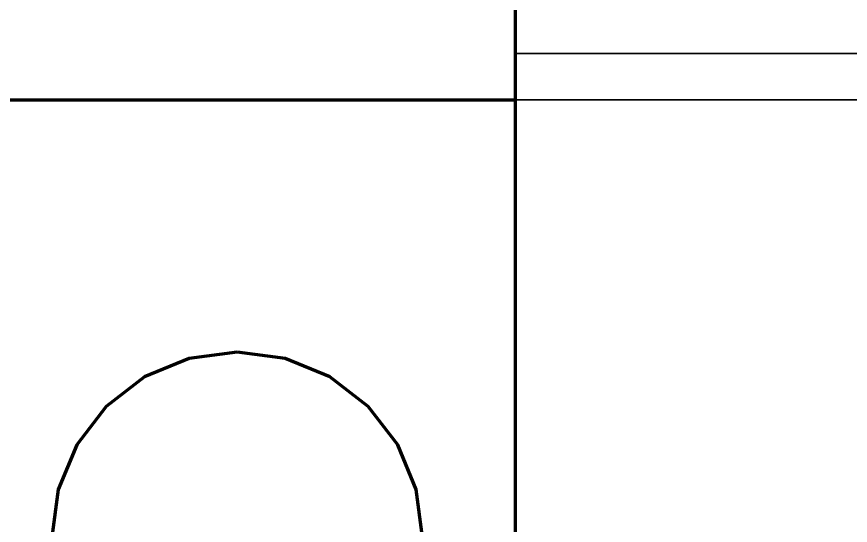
# Model space of a CAD drawing. Header units: millimetres. Extents: x 0 to 2208, y 0 to 420.
# Drawn here: x 66.946 to 67.846, y 76.227 to 76.776 of the extents above; entities that cross this region are included whole.
import ezdxf

# ---------------------------------------------------------------- set-up
doc = ezdxf.new("R2010")
doc.units = ezdxf.units.MM
doc.linetypes.add('IRAM-E-TRAZOS', pattern=[5, 4, -1])
doc.layers.add('01-VISIBLE', color=7, linetype='CONTINUOUS', lineweight=70)
doc.layers.add('02-OCULTA', color=4, linetype='IRAM-E-TRAZOS', lineweight=35)

msp = doc.modelspace()

# ---------------------------------------------------------------- linework, layer by layer
at = {"layer": '01-VISIBLE'}
msp.add_line((66.48406, 76.68656), (67.48406, 76.68656), dxfattribs=at)
for points in [[(67.48406, 76.78406), (67.48406, 76.73406), (67.48406, 76.68406), (67.48406, 76.63406), (67.48406, 76.58406), (67.48406, 76.53406), (67.48406, 76.48406), (67.48406, 76.43406), (67.48406, 76.38406), (67.48406, 76.33406), (67.48406, 76.28406), (67.48406, 76.23406), (67.48406, 76.18406), (67.48406, 76.13406), (67.48406, 76.08406), (67.48406, 76.03406), (67.48406, 75.98406), (67.48406, 75.93406), (67.48406, 75.88406), (67.48406, 75.83406), (67.48406, 75.78406), (67.48406, 75.73406)], [(67.18406, 76.41406), (67.1323, 76.40725), (67.08406, 76.38727), (67.04264, 76.35548), (67.01086, 76.31406), (66.99088, 76.26583), (66.98406, 76.21406)], [(67.38406, 76.21406), (67.37725, 76.26583), (67.35727, 76.31406), (67.32548, 76.35548), (67.28406, 76.38727), (67.23583, 76.40725), (67.18406, 76.41406)]]:
    msp.add_lwpolyline(points, dxfattribs=at)
at = {"layer": '02-OCULTA'}
for p, q in [((67.48406, 76.73656), (67.88406, 76.73656)), ((67.48406, 76.68656), (113.48406, 76.68656))]:
    msp.add_line(p, q, dxfattribs=at)
for points in [[(67.48406, 76.18406), (67.48406, 76.23406), (67.48406, 76.28406), (67.48406, 76.33406), (67.48406, 76.38406), (67.48406, 76.43406), (67.48406, 76.48406), (67.48406, 76.53406), (67.48406, 76.58406), (67.48406, 76.63406), (67.48406, 76.68406), (67.48406, 76.73406), (67.48406, 76.78406)], [(67.48406, 76.18519), (67.48406, 76.23531), (67.48406, 76.28544), (67.48406, 76.33556), (67.48406, 76.38569), (67.48406, 76.43581), (67.48406, 76.48594), (67.48406, 76.53606), (67.48406, 76.58619), (67.48406, 76.63631), (67.48406, 76.68644), (67.48406, 76.73656)], [(67.48406, 76.73656), (67.48406, 76.68644), (67.48406, 76.63631), (67.48406, 76.58619), (67.48406, 76.53606), (67.48406, 76.48594), (67.48406, 76.43581), (67.48406, 76.38569), (67.48406, 76.33556), (67.48406, 76.28544), (67.48406, 76.23531), (67.48406, 76.18519), (67.48406, 76.13506), (67.48406, 76.08494), (67.48406, 76.03481), (67.48406, 75.98469), (67.48406, 75.93456), (67.48406, 75.88444), (67.48406, 75.83431), (67.48406, 75.78419), (67.48406, 75.73406)]]:
    msp.add_lwpolyline(points, dxfattribs=at)

doc.saveas('drawing.dxf')
